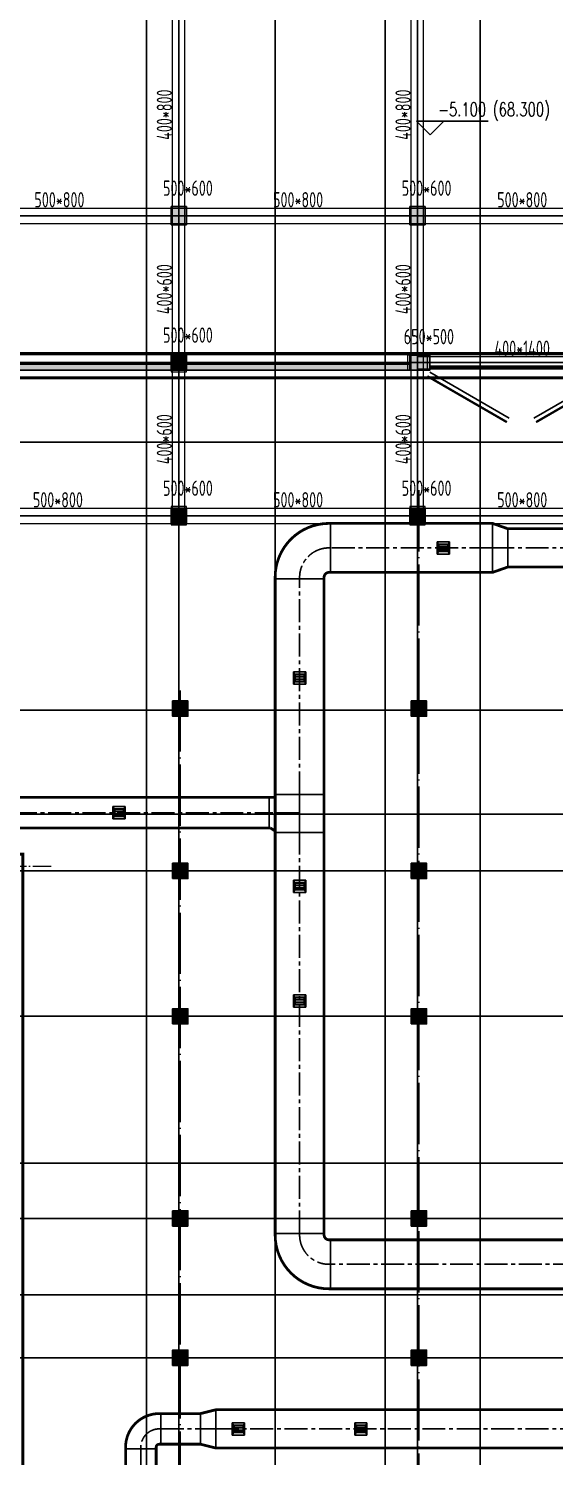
# Model space of a CAD drawing. Extents: x 369444 to 684549, y -549309 to 575337.
# Drawn here: x 541065 to 558253, y 371032 to 417669 of the extents above; entities that cross this region are included whole.
import ezdxf

# ---------------------------------------------------------------- set-up
doc = ezdxf.new("R2010")
doc.units = 0
doc.header["$LTSCALE"] = 1000
doc.header["$MEASUREMENT"] = 0
for name, pattern in [('__DASH', [0.35, 0.25, -0.1]), ('CENTER2', [1.125, 0.75, -0.125, 0.125, -0.125]), ('DASH', [0.35, 0.25, -0.1]), ('DOTE', [2.42, 2, -0.2, 0.02, -0.2])]:
    doc.linetypes.add(name, pattern=pattern)
for name, color, linetype, lineweight, true_color in [('-1-0-1', 7, 'Continuous', 0, 0xc0c0c0), ('-1-1-2', 7, 'Continuous', 0, 0xc0c0c0), ('-2-0-1', 1, 'Continuous', 0, 0xff0000), ('-2-1-2', 9, 'Continuous', 0, 0x808080), ('1-6-1', 7, 'Continuous', 0, 0x55ff55), ('1-6-2', 7, 'Continuous', 0, 0x55ff55), ('11-6-1', 2, 'Continuous', 0, 0xffff00), ('11-6-2', 2, 'Continuous', 0, 0xffff00), ('11-6-5', 2, 'Continuous', 0, 0xffff00), ('12-6-1', 4, 'Continuous', 0, 0x00ffff), ('12-6-2', 4, 'Continuous', 0, 0x00ffff), ('12-6-5', 4, 'Continuous', 0, 0x00ffff)]:
    doc.layers.add(name, color=color, linetype=linetype, lineweight=lineweight, true_color=true_color)
for name, color, linetype in [('A-WALL-HATCH', 8, 'Continuous'), ('COLUMN', 9, 'Continuous'), ('DOTE', 1, 'Continuous'), ('DUCT-排烟中心线', 5, 'CENTER2'), ('DUCT-排烟法兰', 4, 'Continuous'), ('DUCT-排烟管', 2, 'Continuous'), ('DUCT-排烟管端线', 4, 'Continuous'), ('PUB_HATCH', 8, 'Continuous'), ('WALL', 9, 'Continuous'), ('WINDOW', 4, 'Continuous'), ('景观场地标高', 4, 'Continuous'), ('防火分区线', 7, 'Continuous'), ('风管标注', 3, 'Continuous')]:
    doc.layers.add(name, color=color, linetype=linetype)
doc.layers.add("DOTE'", color=212, linetype='DOTE', lineweight=9)
doc.layers.add('DOTE2', color=122, linetype='DOTE', lineweight=9)
doc.styles.add('_TCH_DIM', font='SIMPLEX', dxfattribs={"bigfont": 'GBCBIG'})
doc.styles.add('yjkcad', font='yjkeng.shx', dxfattribs={"width": 0.7, "height": 250, "bigfont": 'yjkchn.shx'})

# ---------------------------------------------------------------- blocks, each defined once
blk = doc.blocks.new('$DorLib2D$00000213')
at = {"color": 0, "linetype": 'DASH', "const_width": 0.02}
blk.add_lwpolyline([(0.5, 0), (-0.5, 0)], dxfattribs=at)
blk = doc.blocks.new('column500')
h = blk.add_hatch(color=0)
h.dxf.hatch_style = 1
h.paths.add_polyline_path([(-216381, -381440), (-215881, -381440), (-215881, -380940), (-216381, -380940)])
at = {"color": 0}
blk.add_lwpolyline([(-216381, -381440), (-215881, -381440), (-215881, -380940), (-216381, -380940)], close=True, dxfattribs=at)
blk = doc.blocks.new('_FZH')
blk.add_lwpolyline([(-0.5, -0.5), (0.5, -0.5), (0.5, 0.5), (-0.5, 0.5)], close=True)
at = {"layer": 'PUB_HATCH'}
blk.add_solid([(-0.5, -0.5), (0.5, -0.5), (-0.5, 0.5), (0.5, 0.5)], dxfattribs=at)
blk = doc.blocks.new('$DorLib2D$00000207')
at = {"color": 0}
for p, q in [((-0.5, 0.0313), (-0.067, 0.2813)), ((0.5, 0.0313), (0.067, 0.2813))]:
    blk.add_line(p, q, dxfattribs=at)
at = {"color": 0, "const_width": 0.0125}
for points in [[(-0.5125, 0.0529), (-0.0795, 0.3029)], [(0.5125, 0.0529), (0.0795, 0.3029)]]:
    blk.add_lwpolyline(points, dxfattribs=at)
blk = doc.blocks.new('N-风管')
at = {"color": 0, "linetype": 'Continuous'}
for p, q in [((38489390380.783546, 3905495380.368477, 2600), (38489390780.783546, 3905495380.368477, 2600)), ((38489386080.664528, 3905490730.668545, 2600), (38489385680.664528, 3905490730.668545, 2600)), ((38489380180.045509, 3905486330.368545, 2600), (38489379780.045509, 3905486330.368545, 2600)), ((38489386080.664528, 3905483930.168545, 2600), (38489385680.664528, 3905483930.168545, 2600)), ((38489386080.664528, 3905480180.168545, 2600), (38489385680.664528, 3905480180.168545, 2600)), ((38489384081.470993, 3905466205.368454, 2600), (38489383681.470993, 3905466205.368454, 2600)), ((38489388081.470993, 3905466205.368454, 2600), (38489387681.470993, 3905466205.368454, 2600))]:
    blk.add_line(p, q, dxfattribs=at)
at = {"color": 0}
for p, q in [((38489390380.783546, 3905495380.368477, 2600), (38489390380.783546, 3905494980.368477, 2600)), ((38489390380.783546, 3905495380.368477, 2600), (38489390420.783546, 3905495291.479589, 2600)), ((38489390420.783546, 3905495217.405514, 2600), (38489390732.783546, 3905495217.405514, 2600)), ((38489390780.783546, 3905495380.368477, 2600), (38489390732.783546, 3905495291.479589, 2600)), ((38489390780.783546, 3905494980.368477, 2600), (38489390780.783546, 3905495380.368477, 2600)), ((38489390420.783546, 3905495069.257366, 2600), (38489390380.783546, 3905494980.368477, 2600)), ((38489390380.783546, 3905494980.368477, 2600), (38489390780.783546, 3905494980.368477, 2600)), ((38489390420.783546, 3905495143.33144, 2600), (38489390732.783546, 3905495143.33144, 2600)), ((38489390780.783546, 3905494980.368477, 2600), (38489390732.783546, 3905495069.257366, 2600)), ((38489385680.664528, 3905491130.668545, 2600), (38489385728.664528, 3905491041.779656, 2600)), ((38489386080.664528, 3905491130.668545, 2600), (38489385680.664528, 3905491130.668545, 2600)), ((38489385680.664528, 3905491130.668545, 2600), (38489385680.664528, 3905490730.668545, 2600)), ((38489386040.664528, 3905491041.779656, 2600), (38489386080.664528, 3905491130.668545, 2600)), ((38489386080.664528, 3905490730.668545, 2600), (38489386080.664528, 3905491130.668545, 2600)), ((38489385680.664528, 3905490730.668545, 2600), (38489385728.664528, 3905490819.557434, 2600)), ((38489386040.664528, 3905490967.705582, 2600), (38489385728.664528, 3905490967.705582, 2600)), ((38489386040.664528, 3905490893.631508, 2600), (38489385728.664528, 3905490893.631508, 2600)), ((38489386080.664528, 3905490730.668545, 2600), (38489386040.664528, 3905490819.557434, 2600)), ((38489379780.045509, 3905486730.368545, 2600), (38489379828.045509, 3905486641.479656, 2600)), ((38489380180.045509, 3905486730.368545, 2600), (38489379780.045509, 3905486730.368545, 2600)), ((38489379780.045509, 3905486730.368545, 2600), (38489379780.045509, 3905486330.368545, 2600)), ((38489379780.045509, 3905486330.368545, 2600), (38489379828.045509, 3905486419.257433, 2600)), ((38489380140.045509, 3905486567.405581, 2600), (38489379828.045509, 3905486567.405581, 2600)), ((38489380140.045509, 3905486493.331508, 2600), (38489379828.045509, 3905486493.331508, 2600)), ((38489380140.045509, 3905486641.479656, 2600), (38489380180.045509, 3905486730.368545, 2600)), ((38489380180.045509, 3905486330.368545, 2600), (38489380140.045509, 3905486419.257433, 2600)), ((38489380180.045509, 3905486330.368545, 2600), (38489380180.045509, 3905486730.368545, 2600)), ((38489385680.664528, 3905484330.168545, 2600), (38489385728.664528, 3905484241.279656, 2600)), ((38489386080.664528, 3905484330.168545, 2600), (38489385680.664528, 3905484330.168545, 2600)), ((38489385680.664528, 3905484330.168545, 2600), (38489385680.664528, 3905483930.168545, 2600)), ((38489385680.664528, 3905483930.168545, 2600), (38489385728.664528, 3905484019.057434, 2600)), ((38489386040.664528, 3905484167.205582, 2600), (38489385728.664528, 3905484167.205582, 2600)), ((38489386040.664528, 3905484093.131508, 2600), (38489385728.664528, 3905484093.131508, 2600)), ((38489386040.664528, 3905484241.279656, 2600), (38489386080.664528, 3905484330.168545, 2600)), ((38489386080.664528, 3905483930.168545, 2600), (38489386040.664528, 3905484019.057434, 2600)), ((38489386080.664528, 3905483930.168545, 2600), (38489386080.664528, 3905484330.168545, 2600)), ((38489385680.664528, 3905480580.168545, 2600), (38489385728.664528, 3905480491.279656, 2600)), ((38489386080.664528, 3905480580.168545, 2600), (38489385680.664528, 3905480580.168545, 2600)), ((38489385680.664528, 3905480580.168545, 2600), (38489385680.664528, 3905480180.168545, 2600)), ((38489385680.664528, 3905480180.168545, 2600), (38489385728.664528, 3905480269.057434, 2600)), ((38489386040.664528, 3905480417.205582, 2600), (38489385728.664528, 3905480417.205582, 2600)), ((38489386040.664528, 3905480343.131508, 2600), (38489385728.664528, 3905480343.131508, 2600)), ((38489386040.664528, 3905480491.279656, 2600), (38489386080.664528, 3905480580.168545, 2600)), ((38489386080.664528, 3905480180.168545, 2600), (38489386040.664528, 3905480269.057434, 2600)), ((38489386080.664528, 3905480180.168545, 2600), (38489386080.664528, 3905480580.168545, 2600)), ((38489383681.470993, 3905466605.368454, 2600), (38489383729.470993, 3905466516.479565, 2600)), ((38489384081.470993, 3905466605.368454, 2600), (38489383681.470993, 3905466605.368454, 2600)), ((38489383681.470993, 3905466605.368454, 2600), (38489383681.470993, 3905466205.368454, 2600)), ((38489383681.470993, 3905466205.368454, 2600), (38489383729.470993, 3905466294.257342, 2600)), ((38489384041.470993, 3905466442.40549, 2600), (38489383729.470993, 3905466442.40549, 2600)), ((38489384041.470993, 3905466368.331417, 2600), (38489383729.470993, 3905466368.331417, 2600)), ((38489384041.470993, 3905466516.479565, 2600), (38489384081.470993, 3905466605.368454, 2600)), ((38489384081.470993, 3905466205.368454, 2600), (38489384041.470993, 3905466294.257342, 2600)), ((38489384081.470993, 3905466205.368454, 2600), (38489384081.470993, 3905466605.368454, 2600)), ((38489387681.470993, 3905466605.368454, 2600), (38489387729.470993, 3905466516.479565, 2600)), ((38489388081.470993, 3905466605.368454, 2600), (38489387681.470993, 3905466605.368454, 2600)), ((38489387681.470993, 3905466605.368454, 2600), (38489387681.470993, 3905466205.368454, 2600)), ((38489387681.470993, 3905466205.368454, 2600), (38489387729.470993, 3905466294.257342, 2600)), ((38489388041.470993, 3905466442.40549, 2600), (38489387729.470993, 3905466442.40549, 2600)), ((38489388041.470993, 3905466368.331417, 2600), (38489387729.470993, 3905466368.331417, 2600)), ((38489388041.470993, 3905466516.479565, 2600), (38489388081.470993, 3905466605.368454, 2600)), ((38489388081.470993, 3905466205.368454, 2600), (38489388041.470993, 3905466294.257342, 2600)), ((38489388081.470993, 3905466205.368454, 2600), (38489388081.470993, 3905466605.368454, 2600))]:
    blk.add_line(p, q, dxfattribs=at)
at = {"color": 0, "lineweight": 40}
for p, q in [((38489390420.783546, 3905495291.479589, 2600), (38489390420.783546, 3905495069.257366, 2600)), ((38489390732.783546, 3905495291.479589, 2600), (38489390420.783546, 3905495291.479589, 2600)), ((38489390732.783546, 3905495069.257366, 2600), (38489390732.783546, 3905495291.479589, 2600)), ((38489390732.783546, 3905495069.257366, 2600), (38489390420.783546, 3905495069.257366, 2600)), ((38489385728.664528, 3905491041.779656, 2600), (38489385728.664528, 3905490819.557434, 2600)), ((38489385728.664528, 3905491041.779656, 2600), (38489386040.664528, 3905491041.779656, 2600)), ((38489386040.664528, 3905490819.557434, 2600), (38489386040.664528, 3905491041.779656, 2600)), ((38489385728.664528, 3905490819.557434, 2600), (38489386040.664528, 3905490819.557434, 2600)), ((38489379828.045509, 3905486641.479656, 2600), (38489379828.045509, 3905486419.257433, 2600)), ((38489379828.045509, 3905486641.479656, 2600), (38489380140.045509, 3905486641.479656, 2600)), ((38489379828.045509, 3905486419.257433, 2600), (38489380140.045509, 3905486419.257433, 2600)), ((38489380140.045509, 3905486419.257433, 2600), (38489380140.045509, 3905486641.479656, 2600)), ((38489385728.664528, 3905484241.279656, 2600), (38489385728.664528, 3905484019.057434, 2600)), ((38489385728.664528, 3905484241.279656, 2600), (38489386040.664528, 3905484241.279656, 2600)), ((38489385728.664528, 3905484019.057434, 2600), (38489386040.664528, 3905484019.057434, 2600)), ((38489386040.664528, 3905484019.057434, 2600), (38489386040.664528, 3905484241.279656, 2600)), ((38489385728.664528, 3905480491.279656, 2600), (38489385728.664528, 3905480269.057434, 2600)), ((38489385728.664528, 3905480491.279656, 2600), (38489386040.664528, 3905480491.279656, 2600)), ((38489385728.664528, 3905480269.057434, 2600), (38489386040.664528, 3905480269.057434, 2600)), ((38489386040.664528, 3905480269.057434, 2600), (38489386040.664528, 3905480491.279656, 2600)), ((38489383729.470993, 3905466516.479565, 2600), (38489383729.470993, 3905466294.257342, 2600)), ((38489383729.470993, 3905466516.479565, 2600), (38489384041.470993, 3905466516.479565, 2600)), ((38489383729.470993, 3905466294.257342, 2600), (38489384041.470993, 3905466294.257342, 2600)), ((38489384041.470993, 3905466294.257342, 2600), (38489384041.470993, 3905466516.479565, 2600)), ((38489387729.470993, 3905466516.479565, 2600), (38489387729.470993, 3905466294.257342, 2600)), ((38489387729.470993, 3905466516.479565, 2600), (38489388041.470993, 3905466516.479565, 2600)), ((38489387729.470993, 3905466294.257342, 2600), (38489388041.470993, 3905466294.257342, 2600)), ((38489388041.470993, 3905466294.257342, 2600), (38489388041.470993, 3905466516.479565, 2600))]:
    blk.add_line(p, q, dxfattribs=at)
at = {"layer": 'DUCT-排烟中心线', "color": 0}
for p, q in [((38489386840.664528, 3905495180.368461), (38489386890.664528, 3905495180.368461)), ((38489392184.561951, 3905495180.368477), (38489386890.864517, 3905495180.368461)), ((38489392184.761963, 3905495180.368477), (38489392684.761963, 3905495180.368464)), ((38489403017.96006, 3905495180.368477), (38489392684.961952, 3905495180.368464)), ((38489385880.664528, 3905494170.368461), (38489385880.664528, 3905494220.368461)), ((38489385880.664528, 3905487130.568544), (38489385880.664528, 3905494170.168461)), ((38489385880.664528, 3905486530.368545), (38489385880.664528, 3905487130.368545)), ((38489369790.127274, 3905486530.368545), (38489384880.464531, 3905486530.368545)), ((38489385880.664528, 3905486530.368545), (38489384880.664528, 3905486530.368545)), ((38489385880.664528, 3905485880.368545), (38489385880.664528, 3905486530.368545)), ((38489385880.664528, 3905472790.786178), (38489385880.664528, 3905485880.168545)), ((38489385880.664528, 3905472740.586178), (38489385880.664528, 3905472790.586178)), ((38489386890.664528, 3905471780.586178), (38489386840.664528, 3905471780.586178)), ((38489397170.469673, 3905471780.586178), (38489386890.664528, 3905471780.586178)), ((38489381342.295303, 3905466405.368454), (38489381292.295303, 3905466405.368454)), ((38489381342.4953, 3905466405.368454), (38489382641.394463, 3905466405.368454)), ((38489382641.59446, 3905466405.368454), (38489383141.59446, 3905466405.368454)), ((38489383141.794472, 3905466405.368454), (38489400355.469673, 3905466405.36844)), ((38489380692.295303, 3905465805.368454), (38489380692.295303, 3905465755.368454)), ((38489380692.295303, 3905465755.368454), (38489380692.295303, 3905453240))]:
    blk.add_line(p, q, dxfattribs=at)
for centre, radius, start, end in [((38489386840.664528, 3905494220.368459), 960, 90, 179.9999998577), ((38489386840.664528, 3905472740.586178), 960, 180.0000000285, 270), ((38489381292.295303, 3905465805.368453), 600, 90, 179.9999999545)]:
    blk.add_arc(centre, radius, start, end, dxfattribs=at)
at = {"layer": 'DUCT-排烟法兰', "color": 0}
for p, q in [((38489386890.764526, 3905494340.368461), (38489386890.764526, 3905496020.368461)), ((38489392184.661949, 3905494340.368477), (38489392184.661949, 3905496020.368477)), ((38489392684.861954, 3905495835.368464), (38489392684.861954, 3905494525.368464)), ((38489385040.664528, 3905494170.268461), (38489386720.664528, 3905494170.268461)), ((38489384880.564529, 3905487060.368545), (38489384880.564529, 3905486000.368545)), ((38489386720.664528, 3905487130.468544), (38489385040.664528, 3905487130.468544)), ((38489385040.664528, 3905485880.268545), (38489386720.664528, 3905485880.268545)), ((38489386720.664528, 3905472790.686178), (38489385040.664528, 3905472790.686178)), ((38489386890.764526, 3905470950.586178), (38489386890.764526, 3905472610.586178)), ((38489381342.395302, 3905465875.368454), (38489381342.395302, 3905466935.368454)), ((38489382641.494461, 3905465875.368454), (38489382641.494461, 3905466935.368454)), ((38489383141.694473, 3905465750.368454), (38489383141.694473, 3905467060.368454)), ((38489380162.295303, 3905465755.268454), (38489381222.295303, 3905465755.268454))]:
    blk.add_line(p, q, dxfattribs=at)
at = {"layer": 'DUCT-排烟管', "color": 0, "extrusion": (0, 0, -1), "const_width": 90}
for points in [[(-38489385080.664528, 3905494220.368461, 0.4142135618), (-38489386840.664528, 3905495980.368458)], [(-38489386680.664528, 3905494220.368461, 0.4142135624), (-38489386840.664528, 3905494380.368461)], [(-38489386840.664528, 3905470980.586178, 0.4142135623), (-38489385080.664528, 3905472740.586178)], [(-38489386840.664528, 3905472580.586178, 0.4142135624), (-38489386680.664528, 3905472740.586178)]]:
    blk.add_lwpolyline(points, format="xyb", dxfattribs=at)
at = {"layer": 'DUCT-排烟管', "color": 0, "const_width": 90}
for points in [[(38489386840.664528, 3905495980.368461), (38489386890.664528, 3905495980.368461)], [(38489392184.561951, 3905495980.368477), (38489386890.864517, 3905495980.368461)], [(38489392184.761978, 3905495980.368477), (38489392684.761971, 3905495805.368464)], [(38489403017.96006, 3905495805.368477), (38489392684.961952, 3905495805.368464)], [(38489385080.664528, 3905494170.368461), (38489385080.664528, 3905494220.368461)], [(38489386680.664528, 3905494220.368461), (38489386680.664528, 3905494170.368461)], [(38489386890.664528, 3905494380.368461), (38489386840.664528, 3905494380.368461)], [(38489386890.864517, 3905494380.368461), (38489392184.561951, 3905494380.368477)], [(38489392184.761932, 3905494380.368477), (38489392684.76194, 3905494555.368464)], [(38489392684.961952, 3905494555.368464), (38489403017.96006, 3905494555.368477)], [(38489385080.664528, 3905494170.168461), (38489385080.664528, 3905487130.568544)], [(38489386680.664528, 3905487130.568544), (38489386680.664528, 3905494170.168461)], [(38489384880.464531, 3905487030.368545), (38489369790.127274, 3905487030.368545)], [(38489384880.664528, 3905487030.368545), (38489385080.664528, 3905487030.368545)], [(38489385080.664528, 3905487030.368545), (38489385080.664528, 3905487130.368545)], [(38489385080.664528, 3905485930.368545), (38489385080.664528, 3905487030.368545)], [(38489386680.664528, 3905487130.368545), (38489386680.664528, 3905485880.368545)], [(38489369790.127274, 3905486030.368545), (38489384880.464531, 3905486030.368545)], [(38489384930.664528, 3905486030.368545), (38489384880.664528, 3905486030.368545)], [(38489385080.664528, 3905485930.368545), (38489384930.664528, 3905486030.368545)], [(38489385080.664528, 3905485880.368545), (38489385080.664528, 3905485930.368545)], [(38489385080.664528, 3905485880.168545), (38489385080.664528, 3905472790.786178)], [(38489386680.664528, 3905472790.786178), (38489386680.664528, 3905485880.168545)], [(38489385080.664528, 3905472740.586178), (38489385080.664528, 3905472790.586178)], [(38489386680.664528, 3905472790.586178), (38489386680.664528, 3905472740.586178)], [(38489386840.664528, 3905472580.586178), (38489386890.664528, 3905472580.586178)], [(38489397170.469673, 3905472580.586178), (38489386890.664528, 3905472580.586178)], [(38489386890.664528, 3905470980.586178), (38489386840.664528, 3905470980.586178)], [(38489386890.664528, 3905470980.586178), (38489397170.469673, 3905470980.586178)], [(38489381342.295303, 3905466905.368454), (38489381292.295303, 3905466905.368454)], [(38489382641.394463, 3905466905.368454), (38489381342.4953, 3905466905.368454)], [(38489382641.59446, 3905466905.368454), (38489383141.59446, 3905467030.368454)], [(38489400355.469673, 3905467030.36844), (38489383141.794472, 3905467030.368454)], [(38489380192.295303, 3905465805.368454), (38489380192.295303, 3905465755.368454)], [(38489380192.295303, 3905465755.368454), (38489380192.295303, 3905453240)], [(38489381192.295303, 3905465755.368454), (38489381192.295303, 3905465805.368454)], [(38489381192.295303, 3905453240), (38489381192.295303, 3905465755.368454)], [(38489381292.295303, 3905465905.368454), (38489381342.295303, 3905465905.368454)], [(38489381342.4953, 3905465905.368454), (38489382641.394463, 3905465905.368454)], [(38489382641.59446, 3905465905.368454), (38489383141.59446, 3905465780.368454)], [(38489383141.794472, 3905465780.368454), (38489400355.469673, 3905465780.36844)]]:
    blk.add_lwpolyline(points, dxfattribs=at)
for points in [[(38489381292.295303, 3905466905.368454, 0.4142135622), (38489380192.295303, 3905465805.368454)], [(38489381292.295303, 3905465905.368454, 0.4142135624), (38489381192.295303, 3905465805.368454)]]:
    blk.add_lwpolyline(points, format="xyb", dxfattribs=at)
at = {"layer": 'DUCT-排烟管端线', "color": 0}
for p, q in [((38489386890.664528, 3905495980.368461), (38489386890.664528, 3905494380.368461)), ((38489386890.864517, 3905495980.368461), (38489386890.864517, 3905494380.368461)), ((38489392184.561951, 3905494380.368477), (38489392184.561951, 3905495980.368477)), ((38489392184.761978, 3905495980.368477), (38489392184.761932, 3905494380.368477)), ((38489392684.76194, 3905494555.368464), (38489392684.761971, 3905495805.368464)), ((38489392684.961952, 3905495805.368464), (38489392684.961952, 3905494555.368464)), ((38489385080.664528, 3905494170.368461), (38489386680.664528, 3905494170.368461)), ((38489386680.664528, 3905494170.168461), (38489385080.664528, 3905494170.168461)), ((38489384880.464531, 3905486030.368545), (38489384880.464531, 3905487030.368545)), ((38489384880.664528, 3905486030.368545), (38489384880.664528, 3905487030.368545)), ((38489385080.664528, 3905487130.568544), (38489386680.664528, 3905487130.568544)), ((38489385080.664528, 3905487130.368545), (38489386680.664528, 3905487130.368545)), ((38489386680.664528, 3905485880.368545), (38489385080.664528, 3905485880.368545)), ((38489386680.664528, 3905485880.168545), (38489385080.664528, 3905485880.168545)), ((38489385080.664528, 3905472790.786178), (38489386680.664528, 3905472790.786178)), ((38489385080.664528, 3905472790.586178), (38489386680.664528, 3905472790.586178)), ((38489386890.664528, 3905472580.586178), (38489386890.664528, 3905470980.586178)), ((38489386890.664528, 3905470980.586178), (38489386890.664528, 3905472580.586178)), ((38489381342.295303, 3905466905.368454), (38489381342.295303, 3905465905.368454)), ((38489381342.4953, 3905466905.368454), (38489381342.4953, 3905465905.368454)), ((38489382641.394463, 3905465905.368454), (38489382641.394463, 3905466905.368454)), ((38489382641.59446, 3905466905.368454), (38489382641.59446, 3905465905.368454)), ((38489383141.59446, 3905465780.368454), (38489383141.59446, 3905467030.368454)), ((38489383141.794472, 3905467030.368454), (38489383141.794472, 3905465780.368454)), ((38489380192.295303, 3905465755.368454), (38489381192.295303, 3905465755.368454)), ((38489381192.295303, 3905465755.368454), (38489380192.295303, 3905465755.368454))]:
    blk.add_line(p, q, dxfattribs=at)

msp = doc.modelspace()

# ---------------------------------------------------------------- hatches: boundary and pattern name
at = {"layer": 'A-WALL-HATCH'}
for points in [[(545724.7, 411256.6), (546224.7, 411256.6), (546224.7, 411856.6), (545724.7, 411856.6)], [(553524.7, 411256.6), (554024.7, 411256.6), (554024.7, 411856.6), (553524.7, 411856.6)], [(545724.7, 406506.8), (546224.7, 406506.8), (546224.7, 407006.8), (545724.7, 407006.8)], [(553524.6, 406507.1), (554174.6, 406507.1), (554174.6, 407007.1), (553524.6, 407007.1)]]:
    msp.add_hatch(color=256, dxfattribs=at).paths.add_polyline_path(points)
at = {"layer": 'PUB_HATCH'}
msp.add_hatch(color=256, dxfattribs=at).paths.add_polyline_path([(553824.6, 406507.1), (553524.6, 406507.1), (553524.6, 406757), (538164.6, 406757), (538044.6, 406707), (538044.6, 406507), (553824.6, 406507)])

# ---------------------------------------------------------------- linework, layer by layer
at = {"layer": '-1-0-1', "color": 0}
for p in [(545974.3, 411557.1, -3600), (553774.3, 411557.1, -3600), (545974.3, 406757.1, -3600), (553774.3, 406757.1, -3600), (545974.3, 401757.1, -3600), (553774.3, 401757.1, -3600)]:
    msp.add_point(p, dxfattribs=at)
at = {"layer": '-1-1-2', "color": 0}
for p, q in [((545974.3, 411557.1, -3600), (545974.3, 411557.1)), ((553774.3, 411557.1, -3600), (553774.3, 411557.1)), ((545974.3, 406757.1, -3600), (545974.3, 406757.1)), ((553774.3, 406757.1, -3600), (553774.3, 406757.1)), ((545974.3, 401757.1, -3600), (545974.3, 401757.1)), ((553774.3, 401757.1, -3600), (553774.3, 401757.1))]:
    msp.add_line(p, q, dxfattribs=at)
at = {"layer": '-2-0-1', "color": 0}
for p, q in [((545974.3, 411557.1, -3600), (545974.3, 418157.1, -3600)), ((553774.3, 411557.1, -3600), (553774.3, 418157.1, -3600)), ((538174.3, 411557.1, -3600), (545974.3, 411557.1, -3600)), ((545974.3, 411557.1, -3600), (553774.3, 411557.1, -3600)), ((545974.3, 406757.1, -3600), (545974.3, 411557.1, -3600)), ((553774.3, 411557.1, -3600), (560624.3, 411557.1, -3600)), ((553774.3, 406757.1, -3600), (553774.3, 411557.1, -3600)), ((538174.3, 406757.1, -3600), (545974.3, 406757.1, -3600)), ((545974.3, 406757.1, -3600), (553774.3, 406757.1, -3600)), ((545974.3, 401757.1, -3600), (545974.3, 406757.1, -3600)), ((553774.3, 406757.1, -3600), (560624.3, 406757.1, -3600)), ((553774.3, 401757.1, -3600), (553774.3, 406757.1, -3600)), ((538074.3, 401757.1, -3600), (545974.3, 401757.1, -3600)), ((545974.3, 401757.1, -3600), (553774.3, 401757.1, -3600)), ((553774.3, 401757.1, -3600), (560624.3, 401757.1, -3600))]:
    msp.add_line(p, q, dxfattribs=at)
at = {"layer": '-2-1-2', "color": 0}
for p, q in [((545974.3, 411557.1), (545974.3, 418157.1)), ((553774.3, 411557.1), (553774.3, 418157.1)), ((538174.3, 411557.1), (545974.3, 411557.1)), ((545974.3, 411557.1), (553774.3, 411557.1)), ((545974.3, 406757.1), (545974.3, 411557.1)), ((553774.3, 411557.1), (560624.3, 411557.1)), ((553774.3, 406757.1), (553774.3, 411557.1)), ((538174.3, 406757.1), (545974.3, 406757.1)), ((545974.3, 406757.1), (553774.3, 406757.1)), ((545974.3, 401757.1), (545974.3, 406757.1)), ((553774.3, 406757.1), (560624.3, 406757.1)), ((553774.3, 401757.1), (553774.3, 406757.1)), ((538074.3, 401757.1), (545974.3, 401757.1)), ((545974.3, 401757.1), (553774.3, 401757.1)), ((553774.3, 401757.1), (560624.3, 401757.1))]:
    msp.add_line(p, q, dxfattribs=at)
at = {"layer": '1-6-1', "color": 0}
for p, q in [((545974.3, 406757.1, -8700), (538174.3, 406757.1, -8700)), ((538174.3, 406757.1, -5100), (545974.3, 406757.1, -5100)), ((545974.3, 406757.1, -8700), (545974.3, 406757.1, -5100)), ((553774.3, 406757.1, -8700), (545974.3, 406757.1, -8700)), ((545974.3, 406757.1, -5100), (553774.3, 406757.1, -5100)), ((545974.3, 406757.1, -5100), (545974.3, 406757.1, -8700)), ((553774.3, 406757.1, -5100), (553774.3, 406757.1, -8700)), ((553774.3, 406757.1, -8700), (553774.3, 406757.1, -5100)), ((553774.3, 406507.1, -8700), (553774.3, 406757.1, -8700)), ((553774.3, 406757.1, -5100), (553774.3, 406507.1, -5100)), ((545974.3, 406507.1, -5100), (538174.3, 406507.1, -5100)), ((538174.3, 406507.1, -8700), (545974.3, 406507.1, -8700)), ((545974.3, 406507.1, -5100), (545974.3, 406507.1, -8700)), ((553774.3, 406507.1, -5100), (545974.3, 406507.1, -5100)), ((545974.3, 406507.1, -8700), (553774.3, 406507.1, -8700)), ((545974.3, 406507.1, -8700), (545974.3, 406507.1, -5100)), ((553774.3, 406507.1, -8700), (553774.3, 406507.1, -5100)), ((553774.3, 406507.1, -5100), (553774.3, 406507.1, -8700))]:
    msp.add_line(p, q, dxfattribs=at)
at = {"layer": '1-6-2', "color": 0}
for p, q in [((545974.3, 406757.1, -5100), (538174.3, 406757.1, -5100)), ((538174.3, 406757.1, -8700), (545974.3, 406757.1, -8700)), ((545974.3, 406757.1, -5100), (545974.3, 406757.1, -8700)), ((553774.3, 406757.1, -5100), (545974.3, 406757.1, -5100)), ((545974.3, 406757.1, -8700), (553774.3, 406757.1, -8700)), ((545974.3, 406757.1, -8700), (545974.3, 406757.1, -5100)), ((553774.3, 406757.1, -8700), (553774.3, 406757.1, -5100))]:
    msp.add_line(p, q, dxfattribs=at)
at = {"layer": '11-6-1', "color": 0}
for p, q in [((545724.3, 411857.1), (545724.3, 411257.1)), ((546224.3, 411857.1), (545724.3, 411857.1)), ((545724.3, 411857.1, -3600), (545724.3, 411257.1, -3600)), ((546224.3, 411857.1, -3600), (545724.3, 411857.1, -3600)), ((545724.3, 411857.1, -3600), (545724.3, 411857.1)), ((546224.3, 411257.1), (546224.3, 411857.1)), ((546224.3, 411257.1, -3600), (546224.3, 411857.1, -3600)), ((546224.3, 411857.1, -3600), (546224.3, 411857.1)), ((553524.3, 411857.1), (553524.3, 411257.1)), ((554024.3, 411857.1), (553524.3, 411857.1)), ((553524.3, 411857.1, -3600), (553524.3, 411257.1, -3600)), ((554024.3, 411857.1, -3600), (553524.3, 411857.1, -3600)), ((553524.3, 411857.1, -3600), (553524.3, 411857.1)), ((554024.3, 411257.1), (554024.3, 411857.1)), ((554024.3, 411257.1, -3600), (554024.3, 411857.1, -3600)), ((554024.3, 411857.1, -3600), (554024.3, 411857.1)), ((545724.3, 411257.1), (546224.3, 411257.1)), ((545724.3, 411257.1, -3600), (546224.3, 411257.1, -3600)), ((545724.3, 411257.1, -3600), (545724.3, 411257.1)), ((546224.3, 411257.1, -3600), (546224.3, 411257.1)), ((553524.3, 411257.1), (554024.3, 411257.1)), ((553524.3, 411257.1, -3600), (554024.3, 411257.1, -3600)), ((553524.3, 411257.1, -3600), (553524.3, 411257.1)), ((554024.3, 411257.1, -3600), (554024.3, 411257.1)), ((545724.3, 407057.1), (545724.3, 406457.1)), ((546224.3, 407057.1), (545724.3, 407057.1)), ((545724.3, 407057.1, -3600), (545724.3, 406457.1, -3600)), ((546224.3, 407057.1, -3600), (545724.3, 407057.1, -3600)), ((545724.3, 407057.1, -3600), (545724.3, 407057.1)), ((546224.3, 406457.1), (546224.3, 407057.1)), ((546224.3, 406457.1, -3600), (546224.3, 407057.1, -3600)), ((546224.3, 407057.1, -3600), (546224.3, 407057.1)), ((553449.3, 407007.1, -5100), (553449.3, 406507.1, -5100)), ((554099.3, 407007.1, -5100), (553449.3, 407007.1, -5100)), ((553449.3, 407007.1, -8700), (553449.3, 406507.1, -8700)), ((554099.3, 407007.1, -8700), (553449.3, 407007.1, -8700)), ((553449.3, 407007.1, -8700), (553449.3, 407007.1, -5100)), ((554099.3, 406507.1, -5100), (554099.3, 407007.1, -5100)), ((554099.3, 406507.1, -8700), (554099.3, 407007.1, -8700)), ((554099.3, 407007.1, -8700), (554099.3, 407007.1, -5100)), ((545724.3, 406457.1), (546224.3, 406457.1)), ((545724.3, 406457.1, -3600), (546224.3, 406457.1, -3600)), ((545724.3, 406457.1, -3600), (545724.3, 406457.1)), ((546224.3, 406457.1, -3600), (546224.3, 406457.1)), ((553449.3, 406507.1, -5100), (554099.3, 406507.1, -5100)), ((553449.3, 406507.1, -8700), (554099.3, 406507.1, -8700)), ((553449.3, 406507.1, -8700), (553449.3, 406507.1, -5100)), ((554099.3, 406507.1, -8700), (554099.3, 406507.1, -5100)), ((545724.3, 402057.1), (545724.3, 401457.1)), ((546224.3, 402057.1), (545724.3, 402057.1)), ((545724.3, 402057.1, -3600), (545724.3, 401457.1, -3600)), ((546224.3, 402057.1, -3600), (545724.3, 402057.1, -3600)), ((545724.3, 402057.1, -3600), (545724.3, 402057.1)), ((546224.3, 401457.1), (546224.3, 402057.1)), ((546224.3, 401457.1, -3600), (546224.3, 402057.1, -3600)), ((546224.3, 402057.1, -3600), (546224.3, 402057.1)), ((553524.3, 402057.1), (553524.3, 401457.1)), ((554024.3, 402057.1), (553524.3, 402057.1)), ((553524.3, 402057.1, -3600), (553524.3, 401457.1, -3600)), ((554024.3, 402057.1, -3600), (553524.3, 402057.1, -3600)), ((553524.3, 402057.1, -3600), (553524.3, 402057.1)), ((554024.3, 401457.1), (554024.3, 402057.1)), ((554024.3, 401457.1, -3600), (554024.3, 402057.1, -3600)), ((554024.3, 402057.1, -3600), (554024.3, 402057.1)), ((545724.3, 401457.1), (546224.3, 401457.1)), ((545724.3, 401457.1, -3600), (546224.3, 401457.1, -3600)), ((545724.3, 401457.1, -3600), (545724.3, 401457.1)), ((546224.3, 401457.1, -3600), (546224.3, 401457.1)), ((553524.3, 401457.1), (554024.3, 401457.1)), ((553524.3, 401457.1, -3600), (554024.3, 401457.1, -3600)), ((553524.3, 401457.1, -3600), (553524.3, 401457.1)), ((554024.3, 401457.1, -3600), (554024.3, 401457.1))]:
    msp.add_line(p, q, dxfattribs=at)
at = {"layer": '11-6-2', "color": 0}
for p, q in [((545974.3, 411557.1, -3600), (545974.3, 411557.1)), ((553774.3, 411557.1, -3600), (553774.3, 411557.1)), ((545974.3, 406757.1, -3600), (545974.3, 406757.1)), ((553774.3, 406757.1, -8700), (553774.3, 406757.1, -5100)), ((545974.3, 401757.1, -3600), (545974.3, 401757.1)), ((553774.3, 401757.1, -3600), (553774.3, 401757.1))]:
    msp.add_line(p, q, dxfattribs=at)
at = {"layer": '12-6-1', "color": 0}
for p, q in [((545774.3, 411557.1, -5100), (545774.3, 418157.1, -5100)), ((545774.3, 411557.1, -5900), (545774.3, 418157.1, -5900)), ((546174.3, 411557.1, -5100), (546174.3, 418157.1, -5100)), ((546174.3, 411557.1, -5900), (546174.3, 418157.1, -5900)), ((553574.3, 411557.1, -5100), (553574.3, 418157.1, -5100)), ((553574.3, 411557.1, -5900), (553574.3, 418157.1, -5900)), ((553974.3, 411557.1, -5100), (553974.3, 418157.1, -5100)), ((553974.3, 411557.1, -5900), (553974.3, 418157.1, -5900)), ((538174.3, 411807.1), (545974.3, 411807.1)), ((538174.3, 411807.1, -800), (545974.3, 411807.1, -800)), ((545974.3, 411807.1), (545974.3, 411307.1)), ((545974.3, 411807.1, -800), (545974.3, 411807.1)), ((545974.3, 411307.1, -800), (545974.3, 411807.1, -800)), ((545974.3, 411807.1), (553774.3, 411807.1)), ((545974.3, 411807.1, -800), (553774.3, 411807.1, -800)), ((545974.3, 411807.1), (545974.3, 411307.1)), ((545974.3, 411807.1, -800), (545974.3, 411807.1)), ((545974.3, 411307.1, -800), (545974.3, 411807.1, -800)), ((553774.3, 411807.1), (553774.3, 411307.1)), ((553774.3, 411807.1, -800), (553774.3, 411807.1)), ((553774.3, 411307.1, -800), (553774.3, 411807.1, -800)), ((553774.3, 411807.1), (560624.3, 411807.1)), ((553774.3, 411807.1, -800), (560624.3, 411807.1, -800)), ((553774.3, 411807.1), (553774.3, 411307.1)), ((553774.3, 411807.1, -800), (553774.3, 411807.1)), ((553774.3, 411307.1, -800), (553774.3, 411807.1, -800)), ((545774.3, 411557.1, -5100), (546174.3, 411557.1, -5100)), ((545774.3, 411557.1, -5900), (545774.3, 411557.1, -5100)), ((546174.3, 411557.1, -5900), (545774.3, 411557.1, -5900)), ((545774.3, 411557.1, -5100), (546174.3, 411557.1, -5100)), ((545774.3, 411557.1, -5700), (545774.3, 411557.1, -5100)), ((546174.3, 411557.1, -5700), (545774.3, 411557.1, -5700)), ((545774.3, 406757.1, -5100), (545774.3, 411557.1, -5100)), ((545774.3, 406757.1, -5700), (545774.3, 411557.1, -5700)), ((546174.3, 411557.1, -5100), (546174.3, 411557.1, -5900)), ((546174.3, 411557.1, -5100), (546174.3, 411557.1, -5700)), ((546174.3, 406757.1, -5100), (546174.3, 411557.1, -5100)), ((546174.3, 406757.1, -5700), (546174.3, 411557.1, -5700)), ((553574.3, 411557.1, -5100), (553974.3, 411557.1, -5100)), ((553574.3, 411557.1, -5900), (553574.3, 411557.1, -5100)), ((553974.3, 411557.1, -5900), (553574.3, 411557.1, -5900)), ((553574.3, 411557.1, -5100), (553974.3, 411557.1, -5100)), ((553574.3, 411557.1, -5700), (553574.3, 411557.1, -5100)), ((553974.3, 411557.1, -5700), (553574.3, 411557.1, -5700)), ((553574.3, 406757.1, -5100), (553574.3, 411557.1, -5100)), ((553574.3, 406757.1, -5700), (553574.3, 411557.1, -5700)), ((553974.3, 411557.1, -5100), (553974.3, 411557.1, -5900)), ((553974.3, 411557.1, -5100), (553974.3, 411557.1, -5700)), ((553974.3, 406757.1, -5100), (553974.3, 411557.1, -5100)), ((553974.3, 406757.1, -5700), (553974.3, 411557.1, -5700)), ((538174.3, 411307.1), (545974.3, 411307.1)), ((538174.3, 411307.1, -800), (545974.3, 411307.1, -800)), ((545974.3, 411307.1), (545974.3, 411307.1, -800)), ((545974.3, 411307.1), (553774.3, 411307.1)), ((545974.3, 411307.1, -800), (553774.3, 411307.1, -800)), ((545974.3, 411307.1), (545974.3, 411307.1, -800)), ((553774.3, 411307.1), (553774.3, 411307.1, -800)), ((553774.3, 411307.1), (560624.3, 411307.1)), ((553774.3, 411307.1, -800), (560624.3, 411307.1, -800)), ((553774.3, 411307.1), (553774.3, 411307.1, -800)), ((545774.3, 406757.1, -5100), (546174.3, 406757.1, -5100)), ((545774.3, 406757.1, -5700), (545774.3, 406757.1, -5100)), ((546174.3, 406757.1, -5700), (545774.3, 406757.1, -5700)), ((545774.3, 401757.1, -5100), (545774.3, 406757.1, -5100)), ((545774.3, 401757.1, -5700), (545774.3, 406757.1, -5700)), ((545774.3, 406757.1, -5100), (546174.3, 406757.1, -5100)), ((545774.3, 406757.1, -5700), (545774.3, 406757.1, -5100)), ((546174.3, 406757.1, -5700), (545774.3, 406757.1, -5700)), ((546174.3, 406757.1, -5100), (546174.3, 406757.1, -5700)), ((546174.3, 401757.1, -5100), (546174.3, 406757.1, -5100)), ((546174.3, 401757.1, -5700), (546174.3, 406757.1, -5700)), ((546174.3, 406757.1, -5100), (546174.3, 406757.1, -5700)), ((553574.3, 406757.1, -5100), (553974.3, 406757.1, -5100)), ((553574.3, 406757.1, -5700), (553574.3, 406757.1, -5100)), ((553974.3, 406757.1, -5700), (553574.3, 406757.1, -5700)), ((553574.3, 401757.1, -5100), (553574.3, 406757.1, -5100)), ((553574.3, 401757.1, -5700), (553574.3, 406757.1, -5700)), ((553574.3, 406757.1, -5100), (553974.3, 406757.1, -5100)), ((553574.3, 406757.1, -5700), (553574.3, 406757.1, -5100)), ((553974.3, 406757.1, -5700), (553574.3, 406757.1, -5700)), ((553774.3, 406957.1, -5100), (553774.3, 406557.1, -5100)), ((553774.3, 406957.1, -6500), (553774.3, 406957.1, -5100)), ((553774.3, 406557.1, -6500), (553774.3, 406957.1, -6500)), ((553774.3, 406957.1, -5100), (560624.3, 406957.1, -5100)), ((553774.3, 406957.1, -6500), (560624.3, 406957.1, -6500)), ((553974.3, 406757.1, -5100), (553974.3, 406757.1, -5700)), ((553974.3, 401757.1, -5100), (553974.3, 406757.1, -5100)), ((553974.3, 401757.1, -5700), (553974.3, 406757.1, -5700)), ((553974.3, 406757.1, -5100), (553974.3, 406757.1, -5700)), ((553774.3, 406557.1, -5100), (553774.3, 406557.1, -6500)), ((553774.3, 406557.1, -5100), (560624.3, 406557.1, -5100)), ((553774.3, 406557.1, -6500), (560624.3, 406557.1, -6500)), ((538074.3, 402007.1), (545974.3, 402007.1)), ((538074.3, 402007.1, -800), (545974.3, 402007.1, -800)), ((545774.3, 401757.1, -5100), (546174.3, 401757.1, -5100)), ((545774.3, 401757.1, -5700), (545774.3, 401757.1, -5100)), ((546174.3, 401757.1, -5700), (545774.3, 401757.1, -5700)), ((545974.3, 402007.1), (545974.3, 401507.1)), ((545974.3, 402007.1, -800), (545974.3, 402007.1)), ((545974.3, 401507.1, -800), (545974.3, 402007.1, -800)), ((545974.3, 402007.1), (553774.3, 402007.1)), ((545974.3, 402007.1, -800), (553774.3, 402007.1, -800)), ((545974.3, 402007.1), (545974.3, 401507.1)), ((545974.3, 402007.1, -800), (545974.3, 402007.1)), ((545974.3, 401507.1, -800), (545974.3, 402007.1, -800)), ((546174.3, 401757.1, -5100), (546174.3, 401757.1, -5700)), ((553574.3, 401757.1, -5100), (553974.3, 401757.1, -5100)), ((553574.3, 401757.1, -5700), (553574.3, 401757.1, -5100)), ((553974.3, 401757.1, -5700), (553574.3, 401757.1, -5700)), ((553774.3, 402007.1), (553774.3, 401507.1)), ((553774.3, 402007.1, -800), (553774.3, 402007.1)), ((553774.3, 401507.1, -800), (553774.3, 402007.1, -800)), ((553774.3, 402007.1), (560624.3, 402007.1)), ((553774.3, 402007.1, -800), (560624.3, 402007.1, -800)), ((553774.3, 402007.1), (553774.3, 401507.1)), ((553774.3, 402007.1, -800), (553774.3, 402007.1)), ((553774.3, 401507.1, -800), (553774.3, 402007.1, -800)), ((553974.3, 401757.1, -5100), (553974.3, 401757.1, -5700)), ((538074.3, 401507.1), (545974.3, 401507.1)), ((538074.3, 401507.1, -800), (545974.3, 401507.1, -800)), ((545974.3, 401507.1), (545974.3, 401507.1, -800)), ((545974.3, 401507.1), (553774.3, 401507.1)), ((545974.3, 401507.1, -800), (553774.3, 401507.1, -800)), ((545974.3, 401507.1), (545974.3, 401507.1, -800)), ((553774.3, 401507.1), (553774.3, 401507.1, -800)), ((553774.3, 401507.1), (560624.3, 401507.1)), ((553774.3, 401507.1, -800), (560624.3, 401507.1, -800)), ((553774.3, 401507.1), (553774.3, 401507.1, -800))]:
    msp.add_line(p, q, dxfattribs=at)
at = {"layer": '12-6-2', "color": 0}
for p, q in [((545974.3, 411557.1, -5100), (545974.3, 418157.1, -5100)), ((553774.3, 411557.1, -5100), (553774.3, 418157.1, -5100)), ((538174.3, 411557.1), (545974.3, 411557.1)), ((545974.3, 411557.1), (553774.3, 411557.1)), ((545974.3, 406757.1, -5100), (545974.3, 411557.1, -5100)), ((553774.3, 411557.1), (560624.3, 411557.1)), ((553774.3, 406757.1, -5100), (553774.3, 411557.1, -5100)), ((545974.3, 401757.1, -5100), (545974.3, 406757.1, -5100)), ((553774.3, 406757.1, -5100), (560624.3, 406757.1, -5100)), ((553774.3, 401757.1, -5100), (553774.3, 406757.1, -5100)), ((538074.3, 401757.1), (545974.3, 401757.1)), ((545974.3, 401757.1), (553774.3, 401757.1)), ((553774.3, 401757.1), (560624.3, 401757.1))]:
    msp.add_line(p, q, dxfattribs=at)
at = {"layer": 'COLUMN', "color": 8}
for p, q in [((546224.7, 411856.6), (545724.7, 411856.6)), ((545724.7, 411856.6), (545724.7, 411256.6)), ((546224.7, 411256.6), (546224.7, 411856.6)), ((554024.7, 411856.6), (553524.7, 411856.6)), ((553524.7, 411856.6), (553524.7, 411256.6)), ((554024.7, 411256.6), (554024.7, 411856.6)), ((545724.7, 411256.6), (546224.7, 411256.6)), ((553524.7, 411256.6), (554024.7, 411256.6)), ((546224.7, 407006.8), (545724.7, 407006.8)), ((545724.7, 407006.8), (545724.7, 406506.8)), ((546224.7, 406506.8), (546224.7, 407006.8)), ((554174.6, 407007.1), (553524.6, 407007.1)), ((553524.6, 407007.1), (553524.6, 406507.1)), ((554174.6, 406507.1), (554174.6, 407007.1)), ((545724.7, 406506.8), (546224.7, 406506.8)), ((553524.6, 406507.1), (554174.6, 406507.1))]:
    msp.add_line(p, q, dxfattribs=at)
at = {"layer": 'DOTE', "color": 8}
for p, q in [((544924.5, 59364.2), (544924.5, 476704.8)), ((545974.5, 261807), (545974.5, 476704.8)), ((549124.5, 261807), (549124.5, 476704.8)), ((552724.5, 59364.2), (552724.5, 476704.8)), ((553774.5, 261807), (553774.5, 476704.8)), ((555824.5, 261807), (555824.5, 476704.8))]:
    msp.add_line(p, q, dxfattribs=at)
at = {"layer": 'DOTE', "color": 8, "lineweight": -2}
for p, q in [((377844.4, 411557), (624570.9, 411557)), ((377844.4, 406757), (624570.9, 406757)), ((377844.4, 404157), (624570.9, 404157)), ((377844.4, 401757), (624570.9, 401757)), ((377844.4, 395407), (624570.9, 395407)), ((377844.4, 392007), (624570.9, 392007)), ((377844.4, 390157), (624570.9, 390157)), ((377844.4, 385407), (624570.9, 385407)), ((377844.4, 380607), (624570.9, 380607)), ((377844.4, 378807), (624570.9, 378807)), ((377844.4, 376307), (624570.9, 376307)), ((377844.4, 374257), (624570.9, 374257))]:
    msp.add_line(p, q, dxfattribs=at)
at = {"layer": "DOTE'"}
for points in [[(553824.5, 402589.5), (553824.5, 341654.6)], [(546024.5, 396051.3), (546024.5, 341654.6)]]:
    msp.add_lwpolyline(points, dxfattribs=at)
at = {"layer": 'DOTE2', "linetype": 'DOTE', "ltscale": 0.5}
msp.add_lwpolyline([(513376.8, 390307), (541801, 390307)], dxfattribs=at)
at = {"layer": 'WALL'}
for p, q in [((538164.6, 406757), (553524.6, 406757)), ((538424.7, 406707), (545724.7, 406707)), ((546224.7, 406707), (553524.6, 406707)), ((538044.6, 406507), (553824.6, 406507)), ((538424.7, 406507), (545724.7, 406507)), ((546224.7, 406507), (553849.6, 406507)), ((553824.6, 406507.1), (553824.6, 406507)), ((553849.6, 406507), (554174.5, 406507)), ((554174.5, 406507), (554174.5, 406507.1))]:
    msp.add_line(p, q, dxfattribs=at)
at = {"layer": '景观场地标高'}
for p, q in [((554192.6, 414196.9, -2000), (553742.6, 414646.9, -2000)), ((553742.6, 414646.9, -2000), (556090.1, 414646.9, -2000)), ((554192.6, 414196.9, -2000), (554642.6, 414646.9, -2000))]:
    msp.add_line(p, q, dxfattribs=at)
at = {"layer": '防火分区线', "color": 6, "linetype": 'DASH', "ltscale": 8, "const_width": 100}
msp.add_lwpolyline([(598124.5, 458430.3), (600549.6, 458420.8), (600549.6, 461463.4), (603374.5, 461470.8), (603374.5, 459856.9), (605074.5, 459856.9), (605074.5, 453650.3), (605074.5, 442956.9), (599174.5, 442956.9), (599174.5, 432907), (599324.4, 432907), (599324.4, 407057.7), (538424.4, 407043.8)], dxfattribs=at)
at = {"layer": '防火分区线', "linetype": '__DASH', "lineweight": -2, "ltscale": 8, "const_width": 100}
for points in [[(540074.5, 342107), (540074.5, 389907), (514075.2, 389907), (514067.7, 393907), (515224.4, 393907), (515224.4, 397407.1), (509724.5, 397407.1), (509724.5, 402507), (513974.5, 402507), (513974.5, 407056.9), (600124.5, 407057.8), (600124.5, 399307), (604324.5, 399307), (604324.5, 394307), (608874.5, 394307), (608874.5, 394757), (614874.5, 394757), (614874.5, 390457), (614074.5, 390457), (614074.5, 380657), (607374.5, 380657), (607374.5, 379657), (597124.5, 379657), (597124.5, 352757)], [(540874.5, 342907), (540874.5, 390707), (514873.7, 390707), (514869.2, 393107), (516024.4, 393107), (516024.4, 398207.1), (510524.5, 398207.1), (510524.5, 401707), (514774.5, 401707), (514774.5, 406256.9), (599324.5, 406257.8), (599324.5, 398507), (603524.5, 398507), (603524.5, 393507), (609674.5, 393507), (609674.5, 393957), (614074.5, 393957), (614074.5, 391257), (613274.5, 391257), (613274.5, 381457), (606574.5, 381457), (606574.5, 380457), (596324.5, 380457), (596324.5, 353557)]]:
    msp.add_lwpolyline(points, dxfattribs=at)

# ---------------------------------------------------------------- block references
at = {"layer": 'COLUMN', "color": 8, "xscale": -1, "rotation": 270}
for p in [(927164.4, 617887.9), (934964.4, 617887.9), (927214.4, 606287.9), (935014.4, 606287.9), (927214.4, 601537.9), (935014.4, 601537.9), (927214.4, 590387.9), (935014.4, 590387.9)]:
    msp.add_blockref('column500', p, dxfattribs=at)
at = {"layer": 'COLUMN', "color": 8, "rotation": 270}
for p in [(927214.4, 179326.1), (935014.4, 179326.1), (927214.4, 162676.1), (935014.4, 162676.1)]:
    msp.add_blockref('column500', p, dxfattribs=at)
at = {"layer": 'WALL', "xscale": 650.0000152587891, "yscale": 499.9923124313354, "zscale": 499.9923124313354}
msp.add_blockref('_FZH', (553849.6, 406757.1), dxfattribs=at)
at = {"layer": 'WINDOW', "xscale": -6000, "yscale": 6000, "zscale": 6000, "rotation": 180}
msp.add_blockref('$DorLib2D$00000207', (557174.6, 406632), dxfattribs=at)
at = {"layer": 'WINDOW', "linetype": 'ByBlock', "lineweight": -2, "xscale": -6000, "yscale": 6000, "zscale": 6000, "rotation": 180.0000102447721}
msp.add_blockref('$DorLib2D$00000213', (557174.5, 406607), dxfattribs=at)
at = {"layer": '风管标注', "color": 8}
msp.add_blockref('N-风管', (-38488835956.2, -3905094473.4), dxfattribs=at)

# ---------------------------------------------------------------- texts
at = {"layer": '11-6-5', "color": 0, "char_height": 500, "attachment_point": 8, "style": 'yjkcad'}
for s, insert in [('500*600', (546274.3, 412207.1, -3600)), ('500*600', (554074.3, 412207.1, -3600)), ('500*600', (546274.3, 407407.1, -3600)), ('650*500', (554149.3, 407357.1, -3600)), ('500*600', (546274.3, 402407.1, -3600)), ('500*600', (554074.3, 402407.1, -3600))]:
    msp.add_mtext(s, dxfattribs=dict(at, insert=insert))
at = {"layer": '12-6-5', "color": 0, "char_height": 500, "attachment_point": 8, "style": 'yjkcad'}
for s, insert, rotation in [('400*800', (545754.3, 414857.1), 90), ('400*800', (553554.3, 414857.1), 90), ('500*800', (557199.3, 411827.1), 0), ('400*600', (545754.3, 409157.1), 90), ('400*600', (553554.3, 409157.1), 90), ('400*1400', (557199.3, 406977.1), 0), ('400*600', (545754.3, 404257.1), 90), ('400*600', (553554.3, 404257.1), 90), ('500*800', (557199.3, 402027.1), 0)]:
    msp.add_mtext(s, dxfattribs=dict(at, insert=insert, rotation=rotation))
for insert in [(542074.3, 411827.1), (549874.3, 411827.1), (542024.3, 402027.1), (549874.3, 402027.1)]:
    msp.add_mtext('500*800', dxfattribs=dict(at, insert=insert))
at = {"layer": '景观场地标高', "color": 7, "style": '_TCH_DIM', "width": 0.705882}
for s, p in [('-5.100', (554455.1, 414804.4, -2000)), ('(68.300)', (556240.1, 414804.4, -2000))]:
    msp.add_text(s, height=446.25, dxfattribs=at).set_placement(p)

doc.saveas('drawing.dxf')
